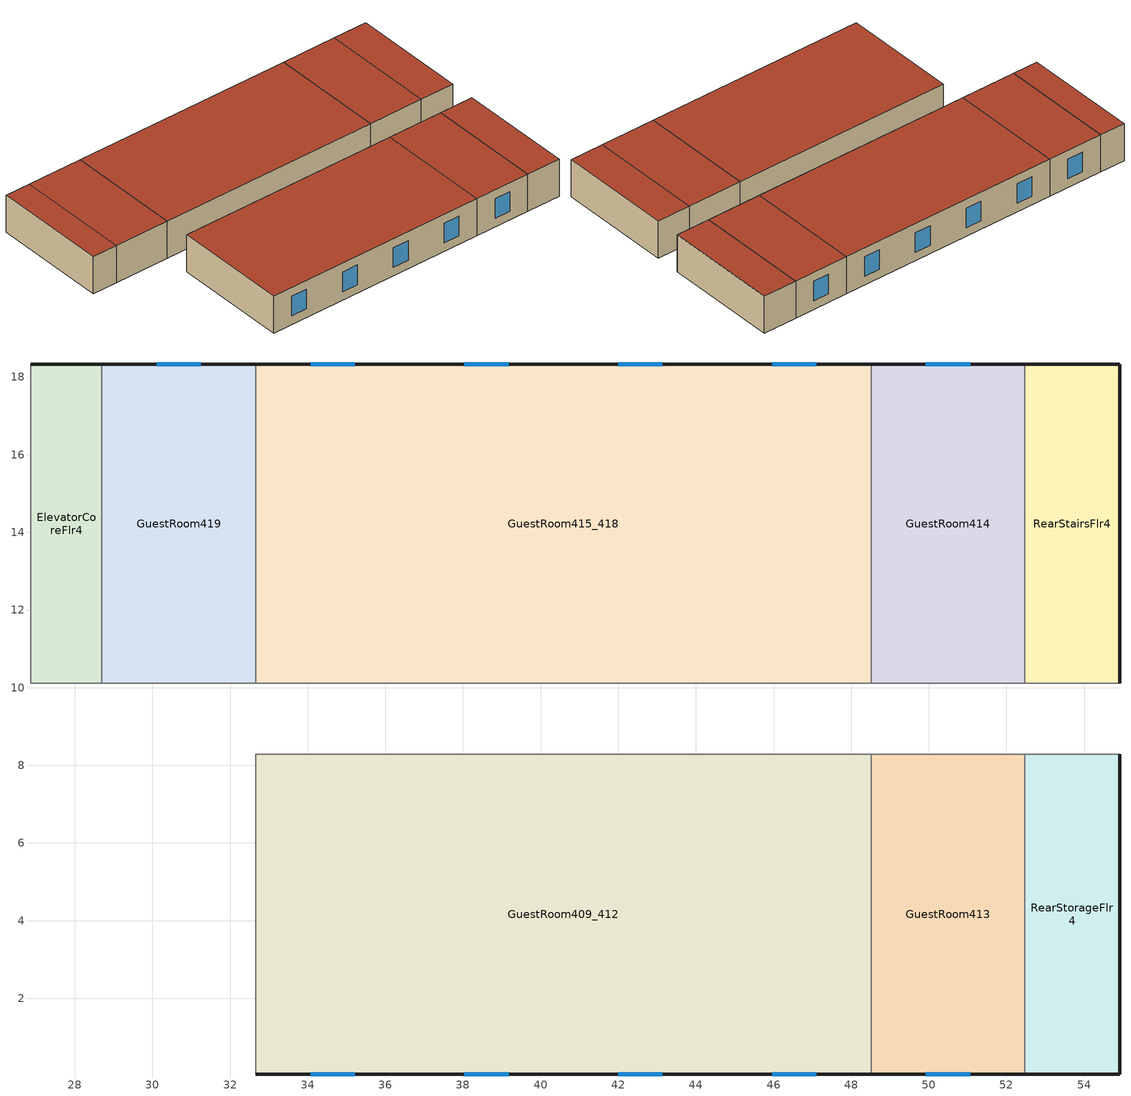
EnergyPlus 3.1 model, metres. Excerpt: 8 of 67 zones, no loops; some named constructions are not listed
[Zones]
RearStairsFlr4
 floor to RearStairsFlr3 (INT-FLOOR-TOPSIDE): 54.91,10.11 52.47,10.11 52.47,18.34 54.91,18.34 z8.84
 wall outside (Steel-Framed_R-13_Ext-wall): 54.91,10.11 54.91,18.34 52.47,18.34 z8.84:11.58
 wall to GuestRoom414 (Standard_Int-Wall): 52.47,18.34 52.47,10.11 z8.84:11.58
 wall to CorridorFlr4 (Standard_Int-Wall): 52.47,10.11 54.91,10.11 z8.84:11.58
 roof outside (IEAD_R-15 ci_Roof): 52.47,10.11 54.91,10.11 54.91,18.34 52.47,18.34 z11.58
RearStorageFlr4
 floor to RearStorageFlr3 (INT-FLOOR-TOPSIDE): 54.91,0.05 52.47,0.05 52.47,8.28 54.91,8.28 z8.84
 wall outside (Steel-Framed_R-13_Ext-wall): 52.47,0.05 54.91,0.05 54.91,8.28 z8.84:11.58
 wall to CorridorFlr4 (Standard_Int-Wall): 54.91,8.28 52.47,8.28 z8.84:11.58
 wall to GuestRoom413 (Standard_Int-Wall): 52.47,8.28 52.47,0.05 z8.84:11.58
 roof outside (IEAD_R-15 ci_Roof): 52.47,0.05 54.91,0.05 54.91,8.28 52.47,8.28 z11.58
GuestRoom409_412
 floor to GuestRoom309_312 (INT-FLOOR-TOPSIDE): 48.51,0.05 32.66,0.05 32.66,8.28 48.51,8.28 z8.84
 wall outside (Steel-Framed_R-13_Ext-wall): 32.66,0.05 48.51,0.05 z8.84:11.58
 wall to CorridorFlr4 (Standard_Int-Wall): 48.51,8.28 32.66,8.28 z8.84:11.58
 wall to GuestRoom406_408 (Standard_Int-Wall): 32.66,8.28 32.66,0.05 z8.84:11.58
 wall to GuestRoom413 (Standard_Int-Wall): 48.51,0.05 48.51,8.28 z8.84:11.58
 window (std_window_UValue_6.878_SHGC_0.25_VT_0.25): 34.07,0.05 35.21,0.05 / 38.04,0.05 39.17,0.05 / 42,0.05 43.14,0.05 / 45.96,0.05 47.1,0.05 z9.49:10.93
 roof outside (IEAD_R-15 ci_Roof): 32.66,0.05 48.51,0.05 48.51,8.28 32.66,8.28 z11.58
GuestRoom413
 floor to GuestRoom313 (INT-FLOOR-TOPSIDE): 52.47,0.05 48.51,0.05 48.51,8.28 52.47,8.28 z8.84
 wall outside (Steel-Framed_R-13_Ext-wall): 48.51,0.05 52.47,0.05 z8.84:11.58
 wall to CorridorFlr4 (Standard_Int-Wall): 52.47,8.28 48.51,8.28 z8.84:11.58
 window (std_window_UValue_6.878_SHGC_0.25_VT_0.25): 49.92,0.05 51.06,0.05 z9.49:10.93
 roof outside (IEAD_R-15 ci_Roof): 48.51,0.05 52.47,0.05 52.47,8.28 48.51,8.28 z11.58
GuestRoom414
 floor to GuestRoom314 (INT-FLOOR-TOPSIDE): 52.47,10.11 48.51,10.11 48.51,18.34 52.47,18.34 z8.84
 wall outside (Steel-Framed_R-13_Ext-wall): 52.47,18.34 48.51,18.34 z8.84:11.58
 wall to CorridorFlr4 (Standard_Int-Wall): 48.51,10.11 52.47,10.11 z8.84:11.58
 wall to GuestRoom415_418 (Standard_Int-Wall): 48.51,18.34 48.51,10.11 z8.84:11.58
 window (std_window_UValue_6.878_SHGC_0.61_VT_0.61): 51.06,18.34 49.92,18.34 z9.49:10.93
 roof outside (IEAD_R-15 ci_Roof): 48.51,10.11 52.47,10.11 52.47,18.34 48.51,18.34 z11.58
GuestRoom415_418
 floor to GuestRoom315_318 (INT-FLOOR-TOPSIDE): 48.51,10.11 32.66,10.11 32.66,18.34 48.51,18.34 z8.84
 wall outside (Steel-Framed_R-13_Ext-wall): 48.51,18.34 32.66,18.34 z8.84:11.58
 wall to CorridorFlr4 (Standard_Int-Wall): 32.66,10.11 48.51,10.11 z8.84:11.58
 wall to GuestRoom419 (Standard_Int-Wall): 32.66,18.34 32.66,10.11 z8.84:11.58
 window (std_window_UValue_6.878_SHGC_0.61_VT_0.61): 47.1,18.34 45.96,18.34 / 43.14,18.34 42,18.34 / 39.17,18.34 38.04,18.34 / 35.21,18.34 34.07,18.34 z9.49:10.93
 roof outside (IEAD_R-15 ci_Roof): 32.66,10.11 48.51,10.11 48.51,18.34 32.66,18.34 z11.58
ElevatorCoreFlr4
 floor to ElevatorCoreFlr3 (INT-FLOOR-TOPSIDE): 28.7,10.11 26.87,10.11 26.87,18.34 28.7,18.34 z8.84
 wall outside (Steel-Framed_R-13_Ext-wall): 28.7,18.34 26.87,18.34 z8.84:11.58
 wall to CorridorFlr4 (Standard_Int-Wall): 26.87,18.34 26.87,10.11 28.7,10.11 z8.84:11.58
 wall to GuestRoom419 (Standard_Int-Wall): 28.7,10.11 28.7,18.34 z8.84:11.58
 roof outside (IEAD_R-15 ci_Roof): 26.87,10.11 28.7,10.11 28.7,18.34 26.87,18.34 z11.58
GuestRoom419
 floor to GuestRoom319 (INT-FLOOR-TOPSIDE): 32.66,10.11 28.7,10.11 28.7,18.34 32.66,18.34 z8.84
 wall outside (Steel-Framed_R-13_Ext-wall): 32.66,18.34 28.7,18.34 z8.84:11.58
 wall to CorridorFlr4 (Standard_Int-Wall): 28.7,10.11 32.66,10.11 z8.84:11.58
 window (std_window_UValue_6.878_SHGC_0.61_VT_0.61): 31.25,18.34 30.11,18.34 z9.49:10.93
 roof outside (IEAD_R-15 ci_Roof): 28.7,10.11 32.66,10.11 32.66,18.34 28.7,18.34 z11.58
[WindowMaterial:Glazing]
Theoretical Glass [64]: Optical Data Type=SpectralAverage; Thickness=0.003; Solar Transmittance at Normal Incidence=0.1771; Front Side Solar Reflectance at Normal Incidence=0.7729; Back Side Solar Reflectance at Normal Incidence=0.7729; Visible Transmittance at Normal Incidence=0.2427; Front Side Visible Reflectance at Normal Incidence=0.7073; Back Side Visible Reflectance at Normal Incidence=0.7073; Infrared Transmittance at Normal Incidence=0; Front Side Infrared Hemispherical Emissivity=0.999; Back Side Infrared Hemispherical Emissivity=0.999; Conductivity=299.383; Dirt Correction Factor for Solar and Visible Transmittance=1; Solar Diffusing=No
[Material] Thermal Absorptance=0.9
Name | Roughness | Thickness | Conductivity | Density | Specific Heat | Solar Absorptance | Visible Absorptance | Thickness {m} | Conductivity {W/m-K} | Density {kg/m3} | Specific Heat {J/kg-K}
MAT-CC05 8 HW CONCRETE | Rough | 0.2032 | 1.311 | 2240 | 836.8 | 0.7 | 0.7
Std AC02 | MediumSmooth |  |  |  |  | 0.7 | 0.2 | 0.0127 | 0.057 | 288 | 1339
Std MAT-CC05 4  MW CONCRETE | Rough |  |  |  |  | 0.7 | 0.2 | 0.1 | 0.858 | 1968 | 836.8
Std PW05 | MediumSmooth |  |  |  |  | 0.78 | 0.78 | 0.0191 | 0.115 | 545 | 1213
Std Steel_Brown_Regular | Smooth |  |  |  |  | 0.92 | 0.92 | 0.0015 | 44.9696 | 7689 | 418
[Material:NoMass] Thermal Absorptance=0.9; Solar Absorptance=0.7
Name | Roughness | Thermal Resistance {(m2-K)/W} | Visible Absorptance | Thermal Resistance {m2-K/W}
CP02 CARPET PAD | VeryRough | 0.2165 | 0.8
MAT-AIR-WALL | Rough |  |  | 0.207949
Std Opaque Door panel_con; Std Opaque Door panel_semi | MediumRough |  | 0.7 | 0.12327
Std Overhead Door Panel | MediumRough |  | 0.7 | 0.255345
[Construction]
INT-FLOOR-SLAB: Std MAT-CC05 4  MW CONCRETE
DropCeiling: Std AC02
Sloped_Metal_Roof: Std Steel_Brown_Regular, Std PW05
Gable_Wall: Std PW05
AIR-WALL: MAT-AIR-WALL
Std Swinging Door_con: Std Opaque Door panel_con
Std Swinging Door_semi: Std Opaque Door panel_semi
Std Overhead Door: Std Overhead Door Panel
std_window_UValue_6.922_SHGC_0.19_VT_0.241: Theoretical Glass [64]
Mass_NR_ExposedFloor: MAT-CC05 8 HW CONCRETE, CP02 CARPET PAD
[Curve:Biquadratic] Minimum Value of x=12.77778; Maximum Value of x=23.88889; Minimum Value of y=23.88889; Maximum Value of y=46.11111
Name | Coefficient1 Constant | Coefficient2 x | Coefficient3 x**2 | Coefficient4 y | Coefficient5 y**2 | Coefficient6 x*y
GuestRoom102 PTACHPACCoolCapFT; GuestRoom103 PTACHPACCoolCapFT; GuestRoom104 PTACHPACCoolCapFT; GuestRoom105 PTACHPACCoolCapFT; GuestRoom201 PTACHPACCoolCapFT; GuestRoom202_205 PTACHPACCoolCapFT; GuestRoom206_208 PTACHPACCoolCapFT; GuestRoom209_212 PTACHPACCoolCapFT; GuestRoom213 PTACHPACCoolCapFT; GuestRoom214 PTACHPACCoolCapFT; GuestRoom215_218 PTACHPACCoolCapFT; GuestRoom219 PTACHPACCoolCapFT; GuestRoom220_223 PTACHPACCoolCapFT; GuestRoom224 PTACHPACCoolCapFT; GuestRoom301 PTACHPACCoolCapFT; GuestRoom302_305 PTACHPACCoolCapFT; GuestRoom306_308 PTACHPACCoolCapFT; GuestRoom309_312 PTACHPACCoolCapFT; GuestRoom313 PTACHPACCoolCapFT; GuestRoom314 PTACHPACCoolCapFT; GuestRoom315_318 PTACHPACCoolCapFT; GuestRoom319 PTACHPACCoolCapFT; GuestRoom320_323 PTACHPACCoolCapFT; GuestRoom324 PTACHPACCoolCapFT; GuestRoom401 PTACHPACCoolCapFT; GuestRoom402_405 PTACHPACCoolCapFT; GuestRoom406_408 PTACHPACCoolCapFT; GuestRoom409_412 PTACHPACCoolCapFT; GuestRoom413 PTACHPACCoolCapFT; GuestRoom414 PTACHPACCoolCapFT; GuestRoom415_418 PTACHPACCoolCapFT; GuestRoom419 PTACHPACCoolCapFT; GuestRoom420_423 PTACHPACCoolCapFT; GuestRoom424 PTACHPACCoolCapFT | 0.942588 | 0.00954335 | 0.00068377 | -0.0110427 | 5.249e-06 | -9.72e-06
GuestRoom102 PTACHPACEIRFT; GuestRoom103 PTACHPACEIRFT; GuestRoom104 PTACHPACEIRFT; GuestRoom105 PTACHPACEIRFT; GuestRoom201 PTACHPACEIRFT; GuestRoom202_205 PTACHPACEIRFT; GuestRoom206_208 PTACHPACEIRFT; GuestRoom209_212 PTACHPACEIRFT; GuestRoom213 PTACHPACEIRFT; GuestRoom214 PTACHPACEIRFT; GuestRoom215_218 PTACHPACEIRFT; GuestRoom219 PTACHPACEIRFT; GuestRoom220_223 PTACHPACEIRFT; GuestRoom224 PTACHPACEIRFT; GuestRoom301 PTACHPACEIRFT; GuestRoom302_305 PTACHPACEIRFT; GuestRoom306_308 PTACHPACEIRFT; GuestRoom309_312 PTACHPACEIRFT; GuestRoom313 PTACHPACEIRFT; GuestRoom314 PTACHPACEIRFT; GuestRoom315_318 PTACHPACEIRFT; GuestRoom319 PTACHPACEIRFT; GuestRoom320_323 PTACHPACEIRFT; GuestRoom324 PTACHPACEIRFT; GuestRoom401 PTACHPACEIRFT; GuestRoom402_405 PTACHPACEIRFT; GuestRoom406_408 PTACHPACEIRFT; GuestRoom409_412 PTACHPACEIRFT; GuestRoom413 PTACHPACEIRFT; GuestRoom414 PTACHPACEIRFT; GuestRoom415_418 PTACHPACEIRFT; GuestRoom419 PTACHPACEIRFT; GuestRoom420_423 PTACHPACEIRFT; GuestRoom424 PTACHPACEIRFT | 0.342414 | 0.034885 | -0.0006237 | 0.00497722 | 0.000437951 | -0.000728028
[Curve:Quadratic]
Name | Coefficient1 Constant | Coefficient2 x | Coefficient3 x**2 | Minimum Value of x | Maximum Value of x
GuestRoom101 PTACHPACEIRFFF; GuestRoom102 PTACHPACEIRFFF; GuestRoom103 PTACHPACEIRFFF; GuestRoom104 PTACHPACEIRFFF; GuestRoom105 PTACHPACEIRFFF; GuestRoom201 PTACHPACEIRFFF; GuestRoom202_205 PTACHPACEIRFFF; GuestRoom206_208 PTACHPACEIRFFF; GuestRoom209_212 PTACHPACEIRFFF; GuestRoom213 PTACHPACEIRFFF; GuestRoom214 PTACHPACEIRFFF; GuestRoom215_218 PTACHPACEIRFFF; GuestRoom219 PTACHPACEIRFFF; GuestRoom220_223 PTACHPACEIRFFF; GuestRoom224 PTACHPACEIRFFF; GuestRoom301 PTACHPACEIRFFF; GuestRoom302_305 PTACHPACEIRFFF; GuestRoom306_308 PTACHPACEIRFFF; GuestRoom309_312 PTACHPACEIRFFF; GuestRoom313 PTACHPACEIRFFF; GuestRoom314 PTACHPACEIRFFF; GuestRoom315_318 PTACHPACEIRFFF; GuestRoom319 PTACHPACEIRFFF; GuestRoom320_323 PTACHPACEIRFFF; GuestRoom324 PTACHPACEIRFFF; GuestRoom401 PTACHPACEIRFFF; GuestRoom402_405 PTACHPACEIRFFF; GuestRoom406_408 PTACHPACEIRFFF; GuestRoom409_412 PTACHPACEIRFFF; GuestRoom413 PTACHPACEIRFFF; GuestRoom414 PTACHPACEIRFFF; GuestRoom415_418 PTACHPACEIRFFF; GuestRoom419 PTACHPACEIRFFF; GuestRoom420_423 PTACHPACEIRFFF; GuestRoom424 PTACHPACEIRFFF | 1.1552 | -0.1808 | 0.0256 | 0.5 | 1.5
GuestRoom101 PTACHPACPLFFPLR; GuestRoom102 PTACHPACPLFFPLR; GuestRoom103 PTACHPACPLFFPLR; GuestRoom104 PTACHPACPLFFPLR; GuestRoom105 PTACHPACPLFFPLR; GuestRoom201 PTACHPACPLFFPLR; GuestRoom202_205 PTACHPACPLFFPLR; GuestRoom206_208 PTACHPACPLFFPLR; GuestRoom209_212 PTACHPACPLFFPLR; GuestRoom213 PTACHPACPLFFPLR; GuestRoom214 PTACHPACPLFFPLR; GuestRoom215_218 PTACHPACPLFFPLR; GuestRoom219 PTACHPACPLFFPLR; GuestRoom220_223 PTACHPACPLFFPLR; GuestRoom224 PTACHPACPLFFPLR; GuestRoom301 PTACHPACPLFFPLR; GuestRoom302_305 PTACHPACPLFFPLR; GuestRoom306_308 PTACHPACPLFFPLR; GuestRoom309_312 PTACHPACPLFFPLR; GuestRoom313 PTACHPACPLFFPLR; GuestRoom314 PTACHPACPLFFPLR; GuestRoom315_318 PTACHPACPLFFPLR; GuestRoom319 PTACHPACPLFFPLR; GuestRoom320_323 PTACHPACPLFFPLR; GuestRoom324 PTACHPACPLFFPLR; GuestRoom401 PTACHPACPLFFPLR; GuestRoom402_405 PTACHPACPLFFPLR; GuestRoom406_408 PTACHPACPLFFPLR; GuestRoom409_412 PTACHPACPLFFPLR; GuestRoom413 PTACHPACPLFFPLR; GuestRoom414 PTACHPACPLFFPLR; GuestRoom415_418 PTACHPACPLFFPLR; GuestRoom419 PTACHPACPLFFPLR; GuestRoom420_423 PTACHPACPLFFPLR; GuestRoom424 PTACHPACPLFFPLR | 0.85 | 0.15 | 0 | 0 | 1
GuestRoom102 PTACHPACCoolCapFFF; GuestRoom103 PTACHPACCoolCapFFF; GuestRoom104 PTACHPACCoolCapFFF; GuestRoom105 PTACHPACCoolCapFFF; GuestRoom201 PTACHPACCoolCapFFF; GuestRoom202_205 PTACHPACCoolCapFFF; GuestRoom206_208 PTACHPACCoolCapFFF; GuestRoom209_212 PTACHPACCoolCapFFF; GuestRoom213 PTACHPACCoolCapFFF; GuestRoom214 PTACHPACCoolCapFFF; GuestRoom215_218 PTACHPACCoolCapFFF; GuestRoom219 PTACHPACCoolCapFFF; GuestRoom220_223 PTACHPACCoolCapFFF; GuestRoom224 PTACHPACCoolCapFFF; GuestRoom301 PTACHPACCoolCapFFF; GuestRoom302_305 PTACHPACCoolCapFFF; GuestRoom306_308 PTACHPACCoolCapFFF; GuestRoom309_312 PTACHPACCoolCapFFF; GuestRoom313 PTACHPACCoolCapFFF; GuestRoom314 PTACHPACCoolCapFFF; GuestRoom315_318 PTACHPACCoolCapFFF; GuestRoom319 PTACHPACCoolCapFFF; GuestRoom320_323 PTACHPACCoolCapFFF; GuestRoom324 PTACHPACCoolCapFFF; GuestRoom401 PTACHPACCoolCapFFF; GuestRoom402_405 PTACHPACCoolCapFFF; GuestRoom406_408 PTACHPACCoolCapFFF; GuestRoom409_412 PTACHPACCoolCapFFF; GuestRoom413 PTACHPACCoolCapFFF; GuestRoom414 PTACHPACCoolCapFFF; GuestRoom415_418 PTACHPACCoolCapFFF; GuestRoom419 PTACHPACCoolCapFFF; GuestRoom420_423 PTACHPACCoolCapFFF; GuestRoom424 PTACHPACCoolCapFFF | 0.8 | 0.2 | 0 | 0.5 | 1.5
